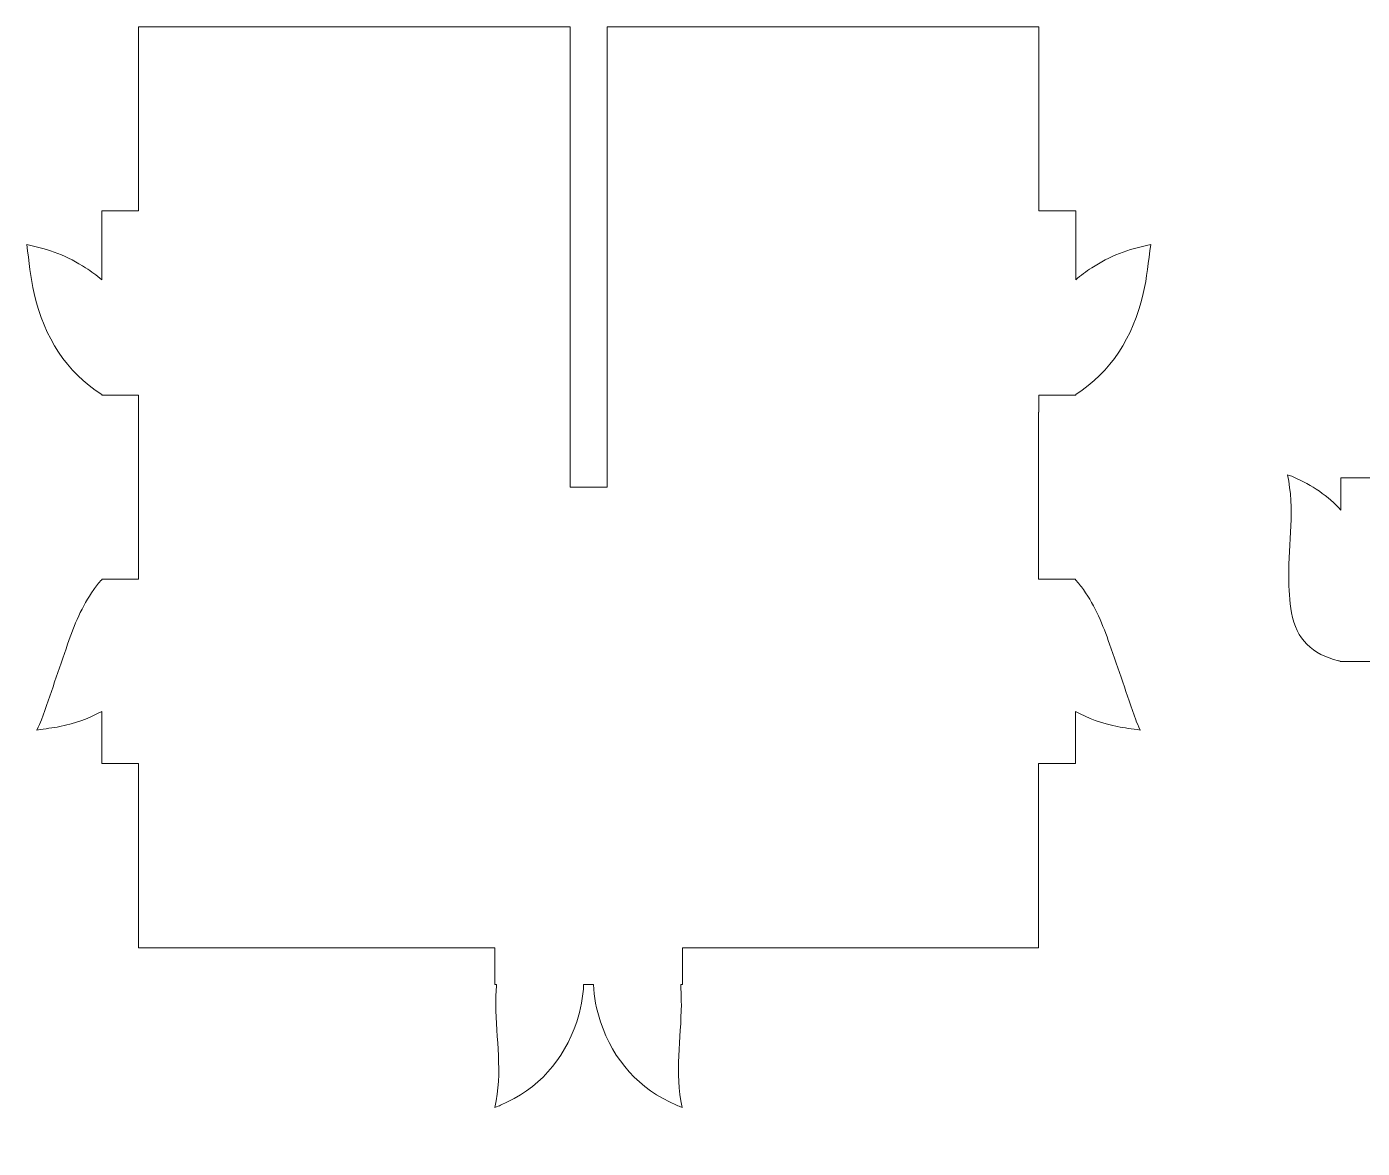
# Model space of a CAD drawing. Header units: millimetres. Extents: x -226 to 252, y -204 to 167.
# Drawn here: x -205.2 to -61.9, y -203.9 to -83.5 of the extents above; entities that cross this region are included whole.
import ezdxf

# ---------------------------------------------------------------- set-up
doc = ezdxf.new("R2010")
doc.units = ezdxf.units.MM
doc.header["$MEASUREMENT"] = 0
doc.layers.add('Layer 1', color=7, linetype='Continuous')

msp = doc.modelspace()

# ---------------------------------------------------------------- linework, layer by layer
at = {"layer": 'Layer 1', "color": 1, "lineweight": 0}
for points, knots in [([(-96.5884, -124.8474), (-96.5884, -124.8474), (-96.5884, -123.0342), (-96.5884, -123.0342), (-96.5884, -123.0342), (-96.5884, -123.0342), (-92.7298, -123.0345), (-92.7298, -123.0345), (-92.7298, -123.0345), (-92.7298, -123.0345), (-92.7298, -123.0345), (-92.7298, -123.0345), (-92.7298, -123.0345), (-92.7298, -123.0345), (-92.6369, -123.0345), (-92.6369, -123.0345), (-92.6369, -123.0345), (-92.6369, -123.0345), (-92.6369, -122.9649), (-92.6369, -122.9649), (-92.6369, -122.9649), (-88.8712, -120.5474), (-86.5005, -116.8749), (-85.3847, -112.133), (-85.3847, -112.133), (-84.9897, -110.4362), (-84.8501, -108.6927), (-84.5944, -106.8798), (-84.5944, -106.8798), (-86.9887, -107.3448), (-89.034, -108.1352), (-90.9169, -109.367), (-90.9169, -109.367), (-91.5212, -109.762), (-92.1023, -110.2038), (-92.6369, -110.6455), (-92.6369, -110.6455), (-92.6369, -110.6455), (-92.6369, -103.2537), (-92.6369, -103.2537), (-92.6369, -103.2537), (-92.6369, -103.2537), (-96.5884, -103.2534), (-96.5884, -103.2534), (-96.5884, -103.2534), (-96.5884, -103.2534), (-96.5884, -103.2534), (-96.5884, -103.2534), (-96.5884, -103.2534), (-96.5884, -103.2534), (-96.5884, -83.4955), (-96.5884, -83.4955), (-96.5884, -83.4955), (-96.5884, -83.4955), (-142.9149, -83.4955), (-142.9149, -83.4955), (-142.9149, -83.4955), (-142.9149, -83.4955), (-142.9149, -132.9135), (-142.9149, -132.9135), (-142.9149, -132.9135), (-142.9149, -132.9135), (-144.8906, -132.9135), (-144.8906, -132.9135), (-144.8906, -132.9135), (-144.8906, -132.9135), (-146.8663, -132.9135), (-146.8663, -132.9135), (-146.8663, -132.9135), (-146.8663, -132.9135), (-146.8663, -83.4955), (-146.8663, -83.4955), (-146.8663, -83.4955), (-146.8663, -83.4955), (-193.1696, -83.4955), (-193.1696, -83.4955), (-193.1696, -83.4955), (-193.1696, -83.4955), (-193.1696, -103.2534), (-193.1696, -103.2534), (-193.1696, -103.2534), (-193.1696, -103.2534), (-193.1696, -103.2534), (-193.1696, -103.2534), (-193.1696, -103.2534), (-193.1696, -103.2534), (-197.1211, -103.2534), (-197.1211, -103.2534), (-197.1211, -103.2534), (-197.1211, -103.2534), (-197.1211, -110.6452), (-197.1211, -110.6452), (-197.1211, -110.6452), (-197.6557, -110.1802), (-198.2136, -109.762), (-198.8411, -109.3666), (-198.8411, -109.3666), (-200.724, -108.1348), (-202.7926, -107.3445), (-205.1636, -106.8795), (-205.1636, -106.8795), (-204.8847, -108.6927), (-204.7686, -110.4359), (-204.3733, -112.1327), (-204.3733, -112.1327), (-203.2576, -116.8745), (-200.8865, -120.5474), (-197.1211, -122.9646), (-197.1211, -122.9646), (-197.1211, -122.9646), (-197.1211, -123.0342), (-197.1211, -123.0342), (-197.1211, -123.0342), (-197.1211, -123.0342), (-197.0282, -123.0345), (-197.0282, -123.0345), (-197.0282, -123.0345), (-197.0282, -123.0345), (-197.0282, -123.0345), (-197.0282, -123.0345), (-197.0282, -123.0345), (-197.0282, -123.0345), (-193.1696, -123.0345), (-193.1696, -123.0345), (-193.1696, -123.0345), (-193.1696, -123.0345), (-193.1696, -124.8477), (-193.1696, -124.8477), (-193.1696, -124.8477), (-193.1696, -124.8477), (-193.1696, -140.2124), (-193.1696, -140.2124), (-193.1696, -140.2124), (-193.1696, -140.2124), (-193.1696, -142.7924), (-193.1696, -142.7924), (-193.1696, -142.7924), (-193.1696, -142.7924), (-197.0979, -142.7921), (-197.0979, -142.7921), (-197.0979, -142.7921), (-197.0979, -142.7921), (-197.1211, -142.7921), (-197.1211, -142.7921), (-197.1211, -142.7921), (-197.1211, -142.7921), (-197.1211, -142.8385), (-197.1211, -142.8385), (-197.1211, -142.8385), (-197.4233, -143.1639), (-197.7022, -143.536), (-197.9811, -143.9078), (-197.9811, -143.9078), (-199.2365, -145.6978), (-200.0732, -147.6968), (-200.7704, -149.7421), (-200.7704, -149.7421), (-201.7001, -152.4618), (-202.63, -155.1582), (-203.5829, -157.8779), (-203.5829, -157.8779), (-203.699, -158.2032), (-203.8619, -158.5286), (-204.0711, -158.9704), (-204.0711, -158.9704), (-203.1415, -158.8307), (-202.3743, -158.7379), (-201.6072, -158.5986), (-201.6072, -158.5986), (-199.9568, -158.25), (-198.4461, -157.7153), (-197.1211, -156.9714), (-197.1211, -156.9714), (-197.1211, -156.9714), (-197.1211, -162.5732), (-197.1211, -162.5732), (-197.1211, -162.5732), (-197.1211, -162.5732), (-193.1696, -162.5732), (-193.1696, -162.5732), (-193.1696, -162.5732), (-193.1696, -162.5732), (-193.1696, -162.5732), (-193.1696, -162.5732), (-193.1696, -162.5732), (-193.1696, -162.5732), (-193.1696, -182.3311), (-193.1696, -182.3311), (-193.1696, -182.3311), (-193.1696, -182.3311), (-154.9556, -182.3311), (-154.9556, -182.3311), (-154.9556, -182.3311), (-154.9556, -182.3311), (-154.9556, -182.3311), (-154.9556, -182.3311), (-154.9556, -182.3311), (-154.9556, -182.3311), (-154.9556, -186.2826), (-154.9556, -186.2826), (-154.9556, -186.2826), (-154.9556, -186.2826), (-154.7696, -186.2829), (-154.7696, -186.2829), (-154.7696, -186.2829), (-154.816, -187.0036), (-154.8624, -187.724), (-154.8392, -188.4215), (-154.8392, -188.4215), (-154.816, -192.0708), (-154.0953, -195.7204), (-154.9321, -199.4626), (-154.9321, -199.4626), (-154.6764, -199.3697), (-154.4903, -199.3229), (-154.3278, -199.2301), (-154.3278, -199.2301), (-150.2832, -197.4636), (-147.5635, -194.4651), (-146.1689, -190.2808), (-146.1689, -190.2808), (-145.7271, -188.9558), (-145.4714, -187.6308), (-145.4249, -186.2826), (-145.4249, -186.2826), (-145.4249, -186.2826), (-144.8906, -186.2829), (-144.8906, -186.2829), (-144.8906, -186.2829), (-144.8906, -186.2829), (-144.356, -186.2829), (-144.356, -186.2829), (-144.356, -186.2829), (-144.3328, -187.6311), (-144.0538, -188.9561), (-143.6121, -190.2811), (-143.6121, -190.2811), (-142.2174, -194.4651), (-139.4978, -197.4636), (-135.4531, -199.2304), (-135.4531, -199.2304), (-135.2903, -199.3), (-135.1045, -199.37), (-134.8488, -199.4629), (-134.8488, -199.4629), (-135.6856, -195.7436), (-134.9649, -192.0943), (-134.9417, -188.4218), (-134.9417, -188.4218), (-134.9417, -187.7011), (-134.9649, -186.9807), (-135.0114, -186.2832), (-135.0114, -186.2832), (-135.0114, -186.2832), (-134.8256, -186.2829), (-134.8256, -186.2829), (-134.8256, -186.2829), (-134.8256, -186.2829), (-134.8256, -182.3314), (-134.8256, -182.3314), (-134.8256, -182.3314), (-134.8256, -182.3314), (-134.8256, -182.3314), (-134.8256, -182.3314), (-134.8256, -182.3314), (-134.8256, -182.3314), (-96.6116, -182.3311), (-96.6116, -182.3311), (-96.6116, -182.3311), (-96.6116, -182.3311), (-96.6116, -162.5732), (-96.6116, -162.5732), (-96.6116, -162.5732), (-96.6116, -162.5732), (-96.6116, -162.5732), (-96.6116, -162.5732), (-96.6116, -162.5732), (-96.6116, -162.5732), (-92.6601, -162.5732), (-92.6601, -162.5732), (-92.6601, -162.5732), (-92.6601, -162.5732), (-92.6601, -156.9714), (-92.6601, -156.9714), (-92.6601, -156.9714), (-91.3351, -157.7153), (-89.8244, -158.25), (-88.174, -158.5986), (-88.174, -158.5986), (-87.4069, -158.7614), (-86.6165, -158.8311), (-85.7101, -158.9704), (-85.7101, -158.9704), (-85.9194, -158.5286), (-86.0819, -158.2264), (-86.1983, -157.8779), (-86.1983, -157.8779), (-87.128, -155.1814), (-88.0579, -152.4618), (-89.0108, -149.7421), (-89.0108, -149.7421), (-89.7083, -147.6968), (-90.5451, -145.6975), (-91.8001, -143.9078), (-91.8001, -143.9078), (-92.0791, -143.5128), (-92.358, -143.1639), (-92.6601, -142.8385), (-92.6601, -142.8385), (-92.6601, -142.8385), (-92.6601, -142.7921), (-92.6601, -142.7921), (-92.6601, -142.7921), (-92.6601, -142.7921), (-92.6834, -142.7921), (-92.6834, -142.7921), (-92.6834, -142.7921), (-92.6834, -142.7921), (-96.6116, -142.7921), (-96.6116, -142.7921), (-96.6116, -142.7921), (-96.6116, -142.7921), (-96.6116, -140.2121), (-96.6116, -140.2121), (-96.6116, -140.2121), (-96.6116, -140.2121), (-96.6116, -124.8474), (-96.6116, -124.8474), (-96.6116, -124.8474), (-96.6116, -124.8474), (-96.5884, -124.8474), (-96.5884, -124.8474)], [0, 0, 0, 0, 0.01190476, 0.01190476, 0.01190476, 0.01190476, 0.02380952, 0.02380952, 0.02380952, 0.02380952, 0.03571429, 0.03571429, 0.03571429, 0.03571429, 0.04761905, 0.04761905, 0.04761905, 0.04761905, 0.05952381, 0.05952381, 0.05952381, 0.05952381, 0.07142857, 0.07142857, 0.07142857, 0.07142857, 0.08333333, 0.08333333, 0.08333333, 0.08333333, 0.0952381, 0.0952381, 0.0952381, 0.0952381, 0.10714286, 0.10714286, 0.10714286, 0.10714286, 0.11904762, 0.11904762, 0.11904762, 0.11904762, 0.13095238, 0.13095238, 0.13095238, 0.13095238, 0.14285714, 0.14285714, 0.14285714, 0.14285714, 0.1547619, 0.1547619, 0.1547619, 0.1547619, 0.16666667, 0.16666667, 0.16666667, 0.16666667, 0.17857143, 0.17857143, 0.17857143, 0.17857143, 0.19047619, 0.19047619, 0.19047619, 0.19047619, 0.20238095, 0.20238095, 0.20238095, 0.20238095, 0.21428571, 0.21428571, 0.21428571, 0.21428571, 0.22619048, 0.22619048, 0.22619048, 0.22619048, 0.23809524, 0.23809524, 0.23809524, 0.23809524, 0.25, 0.25, 0.25, 0.25, 0.26190476, 0.26190476, 0.26190476, 0.26190476, 0.27380952, 0.27380952, 0.27380952, 0.27380952, 0.28571429, 0.28571429, 0.28571429, 0.28571429, 0.29761905, 0.29761905, 0.29761905, 0.29761905, 0.30952381, 0.30952381, 0.30952381, 0.30952381, 0.32142857, 0.32142857, 0.32142857, 0.32142857, 0.33333333, 0.33333333, 0.33333333, 0.33333333, 0.3452381, 0.3452381, 0.3452381, 0.3452381, 0.35714286, 0.35714286, 0.35714286, 0.35714286, 0.36904762, 0.36904762, 0.36904762, 0.36904762, 0.38095238, 0.38095238, 0.38095238, 0.38095238, 0.39285714, 0.39285714, 0.39285714, 0.39285714, 0.4047619, 0.4047619, 0.4047619, 0.4047619, 0.41666667, 0.41666667, 0.41666667, 0.41666667, 0.42857143, 0.42857143, 0.42857143, 0.42857143, 0.44047619, 0.44047619, 0.44047619, 0.44047619, 0.45238095, 0.45238095, 0.45238095, 0.45238095, 0.46428571, 0.46428571, 0.46428571, 0.46428571, 0.47619048, 0.47619048, 0.47619048, 0.47619048, 0.48809524, 0.48809524, 0.48809524, 0.48809524, 0.5, 0.5, 0.5, 0.5, 0.51190476, 0.51190476, 0.51190476, 0.51190476, 0.52380952, 0.52380952, 0.52380952, 0.52380952, 0.53571429, 0.53571429, 0.53571429, 0.53571429, 0.54761905, 0.54761905, 0.54761905, 0.54761905, 0.55952381, 0.55952381, 0.55952381, 0.55952381, 0.57142857, 0.57142857, 0.57142857, 0.57142857, 0.58333333, 0.58333333, 0.58333333, 0.58333333, 0.5952381, 0.5952381, 0.5952381, 0.5952381, 0.60714286, 0.60714286, 0.60714286, 0.60714286, 0.61904762, 0.61904762, 0.61904762, 0.61904762, 0.63095238, 0.63095238, 0.63095238, 0.63095238, 0.64285714, 0.64285714, 0.64285714, 0.64285714, 0.6547619, 0.6547619, 0.6547619, 0.6547619, 0.66666667, 0.66666667, 0.66666667, 0.66666667, 0.67857143, 0.67857143, 0.67857143, 0.67857143, 0.69047619, 0.69047619, 0.69047619, 0.69047619, 0.70238095, 0.70238095, 0.70238095, 0.70238095, 0.71428571, 0.71428571, 0.71428571, 0.71428571, 0.72619048, 0.72619048, 0.72619048, 0.72619048, 0.73809524, 0.73809524, 0.73809524, 0.73809524, 0.75, 0.75, 0.75, 0.75, 0.76190476, 0.76190476, 0.76190476, 0.76190476, 0.77380952, 0.77380952, 0.77380952, 0.77380952, 0.78571429, 0.78571429, 0.78571429, 0.78571429, 0.79761905, 0.79761905, 0.79761905, 0.79761905, 0.80952381, 0.80952381, 0.80952381, 0.80952381, 0.82142857, 0.82142857, 0.82142857, 0.82142857, 0.83333333, 0.83333333, 0.83333333, 0.83333333, 0.8452381, 0.8452381, 0.8452381, 0.8452381, 0.85714286, 0.85714286, 0.85714286, 0.85714286, 0.86904762, 0.86904762, 0.86904762, 0.86904762, 0.88095238, 0.88095238, 0.88095238, 0.88095238, 0.89285714, 0.89285714, 0.89285714, 0.89285714, 0.9047619, 0.9047619, 0.9047619, 0.9047619, 0.91666667, 0.91666667, 0.91666667, 0.91666667, 0.92857143, 0.92857143, 0.92857143, 0.92857143, 0.94047619, 0.94047619, 0.94047619, 0.94047619, 0.95238095, 0.95238095, 0.95238095, 0.95238095, 0.96428571, 0.96428571, 0.96428571, 0.96428571, 0.97619048, 0.97619048, 0.97619048, 0.97619048, 1, 1, 1, 1]), ([(-69.7876, -142.5367), (-69.7876, -143.8385), (-69.6947, -145.1167), (-69.4854, -146.3953), (-69.4854, -146.3953), (-68.9972, -149.2078), (-67.2308, -150.8814), (-64.4647, -151.5324), (-64.4647, -151.5324), (-64.395, -151.5557), (-64.3251, -151.5557), (-64.2554, -151.5789), (-64.2554, -151.5789), (-64.2554, -151.5789), (-64.2554, -151.5789), (-64.2554, -151.5789), (-64.2554, -151.5789), (-64.2554, -151.5789), (-64.2554, -151.6253), (-64.2554, -151.6253), (-64.2554, -151.6253), (-64.2554, -151.6253), (-60.3036, -151.6253), (-60.3036, -151.6253), (-60.3036, -151.6253), (-60.3036, -151.6253), (-60.3036, -189.8393), (-60.3036, -189.8393), (-60.3036, -189.8393), (-60.3036, -189.8393), (-22.0896, -189.8393), (-22.0896, -189.8393), (-22.0896, -189.8393), (-22.0896, -189.8393), (-22.0896, -192.5125), (-22.0896, -192.5125), (-22.0896, -192.5125), (-22.1128, -192.8379), (-22.1128, -193.1633), (-22.0896, -193.4654), (-22.0896, -193.4654), (-22.0896, -193.4654), (-22.0896, -193.7908), (-22.0896, -193.7908), (-22.0896, -193.7908), (-22.0896, -193.7908), (-22.0664, -193.7908), (-22.0664, -193.7908), (-22.0664, -193.7908), (-21.8571, -195.813), (-20.8111, -197.4169), (-18.8353, -198.5326), (-18.8353, -198.5326), (-17.6964, -199.1369), (-16.511, -199.6715), (-15.2789, -200.0901), (-15.2789, -200.0901), (-11.8153, -201.2987), (-8.1428, -201.8333), (-4.9117, -203.8558), (-4.9117, -203.8558), (-4.9117, -203.5769), (-4.9117, -203.3908), (-4.9117, -203.2051), (-4.9117, -203.2051), (-5.1907, -199.4626), (-6.6318, -196.3247), (-9.1889, -193.8143), (-9.1889, -193.8143), (-9.1889, -193.8143), (-2.3085, -193.8143), (-2.3085, -193.8143), (-2.3085, -193.8143), (-2.3085, -193.8143), (-2.3085, -189.8629), (-2.3085, -189.8629), (-2.3085, -189.8629), (-2.3085, -189.8629), (28.0023, -189.8626), (28.0023, -189.8626), (28.0023, -189.8626), (28.0023, -189.8626), (28.0023, -193.814), (28.0023, -193.814), (28.0023, -193.814), (28.0023, -193.814), (28.072, -193.814), (28.072, -193.814), (28.072, -193.814), (28.072, -193.814), (28.0487, -193.8372), (28.0487, -193.8372), (28.0487, -193.8372), (29.4666, -194.5347), (30.7684, -195.3015), (32.163, -195.8594), (32.163, -195.8594), (37.277, -197.8816), (42.1813, -197.4865), (46.6677, -194.1858), (46.6677, -194.1858), (46.8538, -194.0462), (47.0395, -193.9301), (47.2023, -193.814), (47.2023, -193.814), (47.2023, -193.814), (47.7602, -193.814), (47.7602, -193.814), (47.7602, -193.814), (47.7602, -193.814), (47.7602, -189.8626), (47.7602, -189.8626), (47.7602, -189.8626), (47.7602, -189.8626), (85.9742, -189.8626), (85.9742, -189.8626), (85.9742, -189.8626), (85.9742, -189.8626), (85.9742, -151.6485), (85.9742, -151.6485), (85.9742, -151.6485), (85.9742, -151.6485), (89.9257, -151.6485), (89.9257, -151.6485), (89.9257, -151.6485), (89.9257, -151.6485), (89.9257, -146.5114), (89.9257, -146.5114), (89.9257, -146.5114), (90.8089, -145.1864), (91.5064, -143.7453), (91.9946, -142.1878), (91.9946, -142.1878), (92.7153, -139.8635), (92.7849, -137.3996), (92.2039, -135.0517), (92.2039, -135.0517), (92.6456, -134.2846), (93.0871, -133.5175), (93.5289, -132.7274), (93.5289, -132.7274), (93.7149, -132.4253), (93.9239, -132.1463), (94.2028, -131.751), (94.2028, -131.751), (93.2732, -131.7278), (92.4828, -131.6581), (91.7157, -131.6581), (91.7157, -131.6581), (90.8557, -131.6814), (90.0421, -131.751), (89.2285, -131.8674), (89.2285, -131.8674), (89.2285, -131.8674), (85.9742, -131.8674), (85.9742, -131.8674), (85.9742, -131.8674), (85.9742, -131.8674), (85.9742, -93.6534), (85.9742, -93.6534), (85.9742, -93.6534), (85.9742, -93.6534), (47.7602, -93.6534), (47.7602, -93.6534), (47.7602, -93.6534), (47.7602, -93.6534), (47.7602, -89.7019), (47.7602, -89.7019), (47.7602, -89.7019), (47.7602, -89.7019), (43.2973, -89.7019), (43.2973, -89.7019), (43.2973, -89.7019), (44.1341, -89.0744), (44.9013, -88.3073), (45.5288, -87.3776), (45.5288, -87.3776), (46.2959, -86.2851), (46.8305, -85.0298), (47.0863, -83.7283), (47.0863, -83.7283), (46.9234, -83.7515), (46.8073, -83.7515), (46.7145, -83.7748), (46.7145, -83.7748), (44.5991, -84.0537), (42.4841, -84.3558), (40.3687, -84.6348), (40.3687, -84.6348), (38.1605, -84.9369), (35.9523, -85.2855), (33.8137, -85.983), (33.8137, -85.983), (31.5591, -86.7269), (29.4669, -87.773), (28.0491, -89.7022), (28.0491, -89.7022), (28.0491, -89.7022), (28.0023, -89.7016), (28.0023, -89.7016), (28.0023, -89.7016), (28.0023, -89.7016), (28.0023, -93.6531), (28.0023, -93.6531), (28.0023, -93.6531), (28.0023, -93.6531), (-2.3085, -93.6534), (-2.3085, -93.6534), (-2.3085, -93.6534), (-2.3085, -93.6534), (-2.3085, -89.7019), (-2.3085, -89.7019), (-2.3085, -89.7019), (-2.3085, -89.7019), (-4.1449, -89.7016), (-4.1449, -89.7016), (-4.1449, -89.7016), (-3.5174, -88.5859), (-2.9828, -87.4005), (-2.3317, -86.2148), (-2.3317, -86.2148), (-4.7492, -85.8663), (-6.9574, -85.9127), (-9.1192, -86.4473), (-9.1192, -86.4473), (-11.1414, -86.9355), (-12.9546, -87.7955), (-14.5585, -88.9345), (-14.5585, -88.9345), (-15.9067, -88.1673), (-17.4407, -87.6095), (-19.1146, -87.2841), (-19.1146, -87.2841), (-19.8817, -87.1213), (-20.6721, -87.0516), (-21.5785, -86.9123), (-21.5785, -86.9123), (-21.3692, -87.3541), (-21.2067, -87.6562), (-21.0903, -88.0048), (-21.0903, -88.0048), (-20.881, -88.5859), (-20.6953, -89.167), (-20.486, -89.7481), (-20.486, -89.7481), (-20.486, -89.7481), (-22.02, -89.7484), (-22.02, -89.7484), (-22.02, -89.7484), (-22.02, -89.7484), (-22.02, -93.6998), (-22.02, -93.6998), (-22.02, -93.6998), (-22.02, -93.6998), (-60.234, -93.6998), (-60.234, -93.6998), (-60.234, -93.6998), (-60.234, -93.6998), (-60.234, -131.9138), (-60.234, -131.9138), (-60.234, -131.9138), (-60.234, -131.9138), (-64.1854, -131.9138), (-64.1854, -131.9138), (-64.1854, -131.9138), (-64.1854, -131.9138), (-64.1854, -135.3774), (-64.1854, -135.3774), (-64.1854, -135.3774), (-65.5569, -133.8667), (-67.2769, -132.681), (-69.3226, -131.7978), (-69.3226, -131.7978), (-69.5086, -131.7281), (-69.6712, -131.6581), (-69.9269, -131.5885), (-69.9269, -131.5885), (-69.1133, -135.2378), (-69.7876, -138.8871), (-69.7876, -142.5367)], [0, 0, 0, 0, 0.01408451, 0.01408451, 0.01408451, 0.01408451, 0.02816901, 0.02816901, 0.02816901, 0.02816901, 0.04225352, 0.04225352, 0.04225352, 0.04225352, 0.05633803, 0.05633803, 0.05633803, 0.05633803, 0.07042254, 0.07042254, 0.07042254, 0.07042254, 0.08450704, 0.08450704, 0.08450704, 0.08450704, 0.09859155, 0.09859155, 0.09859155, 0.09859155, 0.11267606, 0.11267606, 0.11267606, 0.11267606, 0.12676056, 0.12676056, 0.12676056, 0.12676056, 0.14084507, 0.14084507, 0.14084507, 0.14084507, 0.15492958, 0.15492958, 0.15492958, 0.15492958, 0.16901408, 0.16901408, 0.16901408, 0.16901408, 0.18309859, 0.18309859, 0.18309859, 0.18309859, 0.1971831, 0.1971831, 0.1971831, 0.1971831, 0.21126761, 0.21126761, 0.21126761, 0.21126761, 0.22535211, 0.22535211, 0.22535211, 0.22535211, 0.23943662, 0.23943662, 0.23943662, 0.23943662, 0.25352113, 0.25352113, 0.25352113, 0.25352113, 0.26760563, 0.26760563, 0.26760563, 0.26760563, 0.28169014, 0.28169014, 0.28169014, 0.28169014, 0.29577465, 0.29577465, 0.29577465, 0.29577465, 0.30985915, 0.30985915, 0.30985915, 0.30985915, 0.32394366, 0.32394366, 0.32394366, 0.32394366, 0.33802817, 0.33802817, 0.33802817, 0.33802817, 0.35211268, 0.35211268, 0.35211268, 0.35211268, 0.36619718, 0.36619718, 0.36619718, 0.36619718, 0.38028169, 0.38028169, 0.38028169, 0.38028169, 0.3943662, 0.3943662, 0.3943662, 0.3943662, 0.4084507, 0.4084507, 0.4084507, 0.4084507, 0.42253521, 0.42253521, 0.42253521, 0.42253521, 0.43661972, 0.43661972, 0.43661972, 0.43661972, 0.45070423, 0.45070423, 0.45070423, 0.45070423, 0.46478873, 0.46478873, 0.46478873, 0.46478873, 0.47887324, 0.47887324, 0.47887324, 0.47887324, 0.49295775, 0.49295775, 0.49295775, 0.49295775, 0.50704225, 0.50704225, 0.50704225, 0.50704225, 0.52112676, 0.52112676, 0.52112676, 0.52112676, 0.53521127, 0.53521127, 0.53521127, 0.53521127, 0.54929577, 0.54929577, 0.54929577, 0.54929577, 0.56338028, 0.56338028, 0.56338028, 0.56338028, 0.57746479, 0.57746479, 0.57746479, 0.57746479, 0.5915493, 0.5915493, 0.5915493, 0.5915493, 0.6056338, 0.6056338, 0.6056338, 0.6056338, 0.61971831, 0.61971831, 0.61971831, 0.61971831, 0.63380282, 0.63380282, 0.63380282, 0.63380282, 0.64788732, 0.64788732, 0.64788732, 0.64788732, 0.66197183, 0.66197183, 0.66197183, 0.66197183, 0.67605634, 0.67605634, 0.67605634, 0.67605634, 0.69014085, 0.69014085, 0.69014085, 0.69014085, 0.70422535, 0.70422535, 0.70422535, 0.70422535, 0.71830986, 0.71830986, 0.71830986, 0.71830986, 0.73239437, 0.73239437, 0.73239437, 0.73239437, 0.74647887, 0.74647887, 0.74647887, 0.74647887, 0.76056338, 0.76056338, 0.76056338, 0.76056338, 0.77464789, 0.77464789, 0.77464789, 0.77464789, 0.78873239, 0.78873239, 0.78873239, 0.78873239, 0.8028169, 0.8028169, 0.8028169, 0.8028169, 0.81690141, 0.81690141, 0.81690141, 0.81690141, 0.83098592, 0.83098592, 0.83098592, 0.83098592, 0.84507042, 0.84507042, 0.84507042, 0.84507042, 0.85915493, 0.85915493, 0.85915493, 0.85915493, 0.87323944, 0.87323944, 0.87323944, 0.87323944, 0.88732394, 0.88732394, 0.88732394, 0.88732394, 0.90140845, 0.90140845, 0.90140845, 0.90140845, 0.91549296, 0.91549296, 0.91549296, 0.91549296, 0.92957746, 0.92957746, 0.92957746, 0.92957746, 0.94366197, 0.94366197, 0.94366197, 0.94366197, 0.95774648, 0.95774648, 0.95774648, 0.95774648, 0.97183099, 0.97183099, 0.97183099, 0.97183099, 1, 1, 1, 1])]:
    msp.add_open_spline(points, degree=3, knots=knots, dxfattribs=at)

doc.saveas('drawing.dxf')
